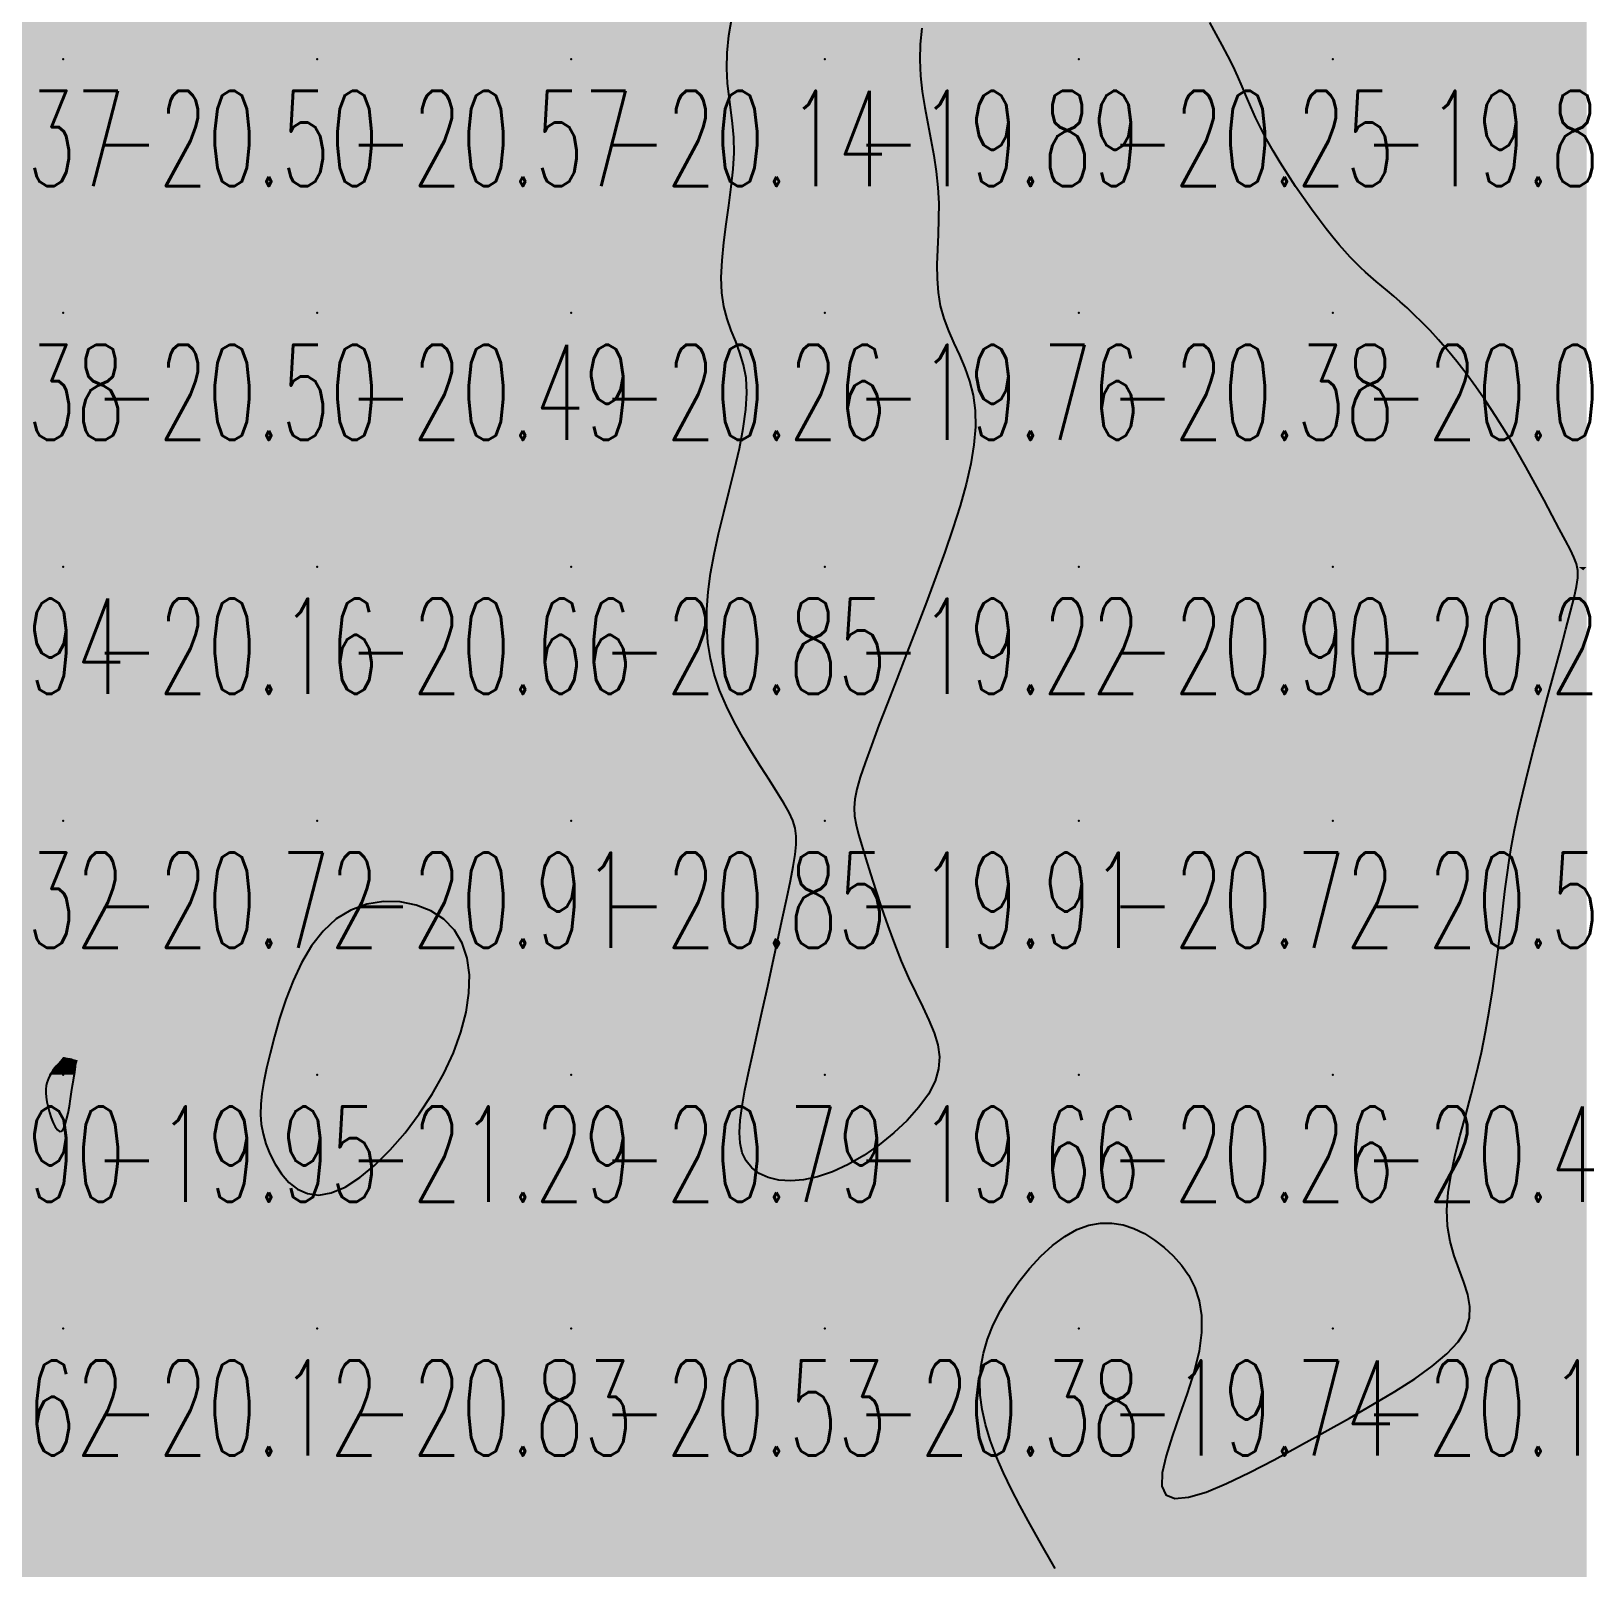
# Model space of a CAD drawing. Header units: millimetres. Extents: x 88261 to 90953, y 390274 to 392322.
# Drawn here: x 89049 to 89110.2, y 391787.8 to 391848.3 of the extents above; entities that cross this region are included whole.
import ezdxf
from ezdxf.enums import TextEntityAlignment as Align

# ---------------------------------------------------------------- set-up
doc = ezdxf.new("R2010")
doc.units = ezdxf.units.MM
doc.header["$LTSCALE"] = 25
for name, color, linetype in [('CN_03_00', 7, 'Continuous'), ('CN_04_00', 242, 'Continuous'), ('COTEAlt', 7, 'Continuous'), ('TN_COLORIAGE', 7, 'Continuous')]:
    doc.layers.add(name, color=color, linetype=linetype)
doc.styles.add('Simplex 1.0', font='Simplex.shx', dxfattribs={"width": 0.99, "height": 2.5})
doc.styles.get("Standard").update_dxf_attribs({"font": 'times.ttf'})

# ---------------------------------------------------------------- blocks, each defined once
blk = doc.blocks.new('COTE')
at = {"color": 0}
blk.add_point((0, 0), dxfattribs=at)
at = {"layer": 'COTEAlt'}
blk.add_attdef('ALT', text='', height=3.75, dxfattribs=at).set_placement((1.25, -1.25), align=Align.TOP_LEFT)

msp = doc.modelspace()

# ---------------------------------------------------------------- linework, layer by layer
at = {"layer": 'CN_03_00', "elevation": -21, "flags": 128}
msp.add_lwpolyline([(89061.347, 391802.813), (89061.924, 391803.186), (89062.522, 391803.68), (89063.123, 391804.276), (89063.711, 391804.954), (89064.27, 391805.695), (89064.785, 391806.48), (89065.237, 391807.289), (89065.614, 391808.104), (89065.908, 391808.911), (89066.115, 391809.7), (89066.229, 391810.457), (89066.246, 391811.171), (89066.16, 391811.831), (89065.966, 391812.424), (89065.661, 391812.938), (89065.242, 391813.363), (89064.73, 391813.693), (89064.148, 391813.921), (89063.518, 391814.044), (89062.865, 391814.056), (89062.212, 391813.952), (89061.582, 391813.727), (89061, 391813.375), (89060.482, 391812.897), (89060.03, 391812.314), (89059.638, 391811.652), (89059.301, 391810.938), (89059.014, 391810.198), (89058.77, 391809.457), (89058.566, 391808.743), (89058.396, 391808.082), (89058.255, 391807.493), (89058.145, 391806.971), (89058.068, 391806.502), (89058.025, 391806.075), (89058.018, 391805.676), (89058.05, 391805.293), (89058.121, 391804.913), (89058.234, 391804.524), (89058.391, 391804.119), (89058.593, 391803.715), (89058.841, 391803.334), (89059.136, 391803), (89059.479, 391802.735), (89059.87, 391802.561), (89060.312, 391802.503), (89060.805, 391802.582), (89061.347, 391802.813)], close=True, dxfattribs=at)
at = {"layer": 'CN_04_00', "elevation": -20, "flags": 128}
for points in [[(89084.067, 391848.45), (89084.006, 391847.83), (89083.983, 391847.208), (89084.01, 391846.583), (89084.079, 391845.956), (89084.179, 391845.328), (89084.297, 391844.698), (89084.42, 391844.068), (89084.537, 391843.439), (89084.635, 391842.811), (89084.702, 391842.185), (89084.729, 391841.562), (89084.726, 391840.944), (89084.705, 391840.335), (89084.679, 391839.737), (89084.662, 391839.153), (89084.667, 391838.587), (89084.705, 391838.04), (89084.792, 391837.517), (89084.933, 391837.018), (89085.118, 391836.534), (89085.329, 391836.057), (89085.549, 391835.575), (89085.76, 391835.079), (89085.946, 391834.559), (89086.088, 391834.004), (89086.171, 391833.405), (89086.18, 391832.753), (89086.118, 391832.048), (89085.991, 391831.294), (89085.807, 391830.492), (89085.572, 391829.644), (89085.292, 391828.754), (89084.973, 391827.822), (89084.623, 391826.852), (89084.248, 391825.848), (89083.859, 391824.829), (89083.467, 391823.814), (89083.082, 391822.824), (89082.714, 391821.879), (89082.376, 391821.001), (89082.078, 391820.209), (89081.83, 391819.524), (89081.64, 391818.958), (89081.509, 391818.492), (89081.43, 391818.098), (89081.401, 391817.751), (89081.418, 391817.421), (89081.475, 391817.081), (89081.57, 391816.705), (89081.699, 391816.265), (89081.857, 391815.741), (89082.041, 391815.145), (89082.25, 391814.493), (89082.478, 391813.806), (89082.725, 391813.1), (89082.986, 391812.395), (89083.258, 391811.708), (89083.54, 391811.058), (89083.825, 391810.459), (89084.099, 391809.906), (89084.346, 391809.388), (89084.549, 391808.896), (89084.691, 391808.419), (89084.755, 391807.948), (89084.726, 391807.473), (89084.585, 391806.985), (89084.323, 391806.476), (89083.952, 391805.957), (89083.493, 391805.443), (89082.965, 391804.946), (89082.386, 391804.481), (89081.778, 391804.063), (89081.158, 391803.703), (89080.548, 391803.418), (89079.962, 391803.217), (89079.411, 391803.098), (89078.9, 391803.058), (89078.434, 391803.09), (89078.019, 391803.189), (89077.662, 391803.351), (89077.368, 391803.571), (89077.142, 391803.844), (89076.99, 391804.166), (89076.905, 391804.539), (89076.88, 391804.968), (89076.909, 391805.456), (89076.983, 391806.008), (89077.096, 391806.627), (89077.241, 391807.317), (89077.41, 391808.082), (89077.597, 391808.921), (89077.794, 391809.813), (89077.997, 391810.734), (89078.2, 391811.658), (89078.396, 391812.56), (89078.58, 391813.414), (89078.746, 391814.195), (89078.888, 391814.878), (89079, 391815.445), (89079.079, 391815.912), (89079.12, 391816.302), (89079.12, 391816.64), (89079.075, 391816.949), (89078.981, 391817.252), (89078.834, 391817.573), (89078.63, 391817.936), (89078.369, 391818.359), (89078.062, 391818.838), (89077.725, 391819.364), (89077.371, 391819.928), (89077.018, 391820.522), (89076.678, 391821.136), (89076.368, 391821.76), (89076.102, 391822.387), (89075.892, 391823.01), (89075.739, 391823.633), (89075.64, 391824.262), (89075.594, 391824.904), (89075.598, 391825.566), (89075.649, 391826.255), (89075.745, 391826.978), (89075.885, 391827.741), (89076.063, 391828.547), (89076.267, 391829.384), (89076.481, 391830.233), (89076.691, 391831.08), (89076.88, 391831.907), (89077.035, 391832.696), (89077.139, 391833.432), (89077.178, 391834.098), (89077.142, 391834.683), (89077.044, 391835.201), (89076.902, 391835.672), (89076.735, 391836.116), (89076.562, 391836.555), (89076.401, 391837.006), (89076.27, 391837.492), (89076.188, 391838.032), (89076.168, 391838.641), (89076.201, 391839.306), (89076.271, 391840.012), (89076.365, 391840.741), (89076.466, 391841.477), (89076.56, 391842.202), (89076.633, 391842.9), (89076.669, 391843.553), (89076.659, 391844.15), (89076.613, 391844.704), (89076.546, 391845.234), (89076.475, 391845.758), (89076.416, 391846.295), (89076.382, 391846.863), (89076.392, 391847.481), (89076.459, 391848.167), (89076.595, 391848.933)], [(89089.314, 391787.8), (89089.11, 391788.155), (89088.858, 391788.592), (89088.566, 391789.1), (89088.249, 391789.665), (89087.921, 391790.274), (89087.593, 391790.91), (89087.282, 391791.562), (89086.998, 391792.213), (89086.757, 391792.85), (89086.569, 391793.461), (89086.437, 391794.05), (89086.363, 391794.62), (89086.347, 391795.177), (89086.39, 391795.728), (89086.492, 391796.276), (89086.655, 391796.827), (89086.879, 391797.386), (89087.164, 391797.957), (89087.502, 391798.527), (89087.886, 391799.082), (89088.305, 391799.608), (89088.752, 391800.092), (89089.217, 391800.518), (89089.693, 391800.874), (89090.169, 391801.143), (89090.64, 391801.317), (89091.101, 391801.4), (89091.553, 391801.399), (89091.993, 391801.323), (89092.419, 391801.181), (89092.832, 391800.981), (89093.229, 391800.73), (89093.609, 391800.438), (89093.969, 391800.11), (89094.298, 391799.742), (89094.586, 391799.328), (89094.821, 391798.863), (89094.99, 391798.339), (89095.083, 391797.751), (89095.087, 391797.093), (89094.991, 391796.358), (89094.791, 391795.548), (89094.521, 391794.692), (89094.219, 391793.828), (89093.928, 391792.994), (89093.687, 391792.226), (89093.537, 391791.562), (89093.519, 391791.039), (89093.674, 391790.695), (89094.029, 391790.555), (89094.567, 391790.602), (89095.258, 391790.806), (89096.071, 391791.14), (89096.975, 391791.572), (89097.941, 391792.075), (89098.938, 391792.619), (89099.937, 391793.176), (89100.908, 391793.72), (89101.834, 391794.25), (89102.697, 391794.765), (89103.48, 391795.268), (89104.168, 391795.76), (89104.744, 391796.242), (89105.19, 391796.717), (89105.49, 391797.184), (89105.637, 391797.647), (89105.652, 391798.112), (89105.568, 391798.583), (89105.416, 391799.069), (89105.229, 391799.574), (89105.037, 391800.106), (89104.873, 391800.671), (89104.768, 391801.274), (89104.745, 391801.921), (89104.799, 391802.608), (89104.915, 391803.33), (89105.078, 391804.082), (89105.274, 391804.859), (89105.489, 391805.655), (89105.708, 391806.467), (89105.917, 391807.288), (89106.104, 391808.113), (89106.269, 391808.935), (89106.414, 391809.747), (89106.54, 391810.541), (89106.65, 391811.311), (89106.747, 391812.048), (89106.832, 391812.746), (89106.907, 391813.397), (89106.976, 391813.998), (89107.043, 391814.565), (89107.114, 391815.117), (89107.195, 391815.673), (89107.292, 391816.254), (89107.41, 391816.879), (89107.554, 391817.568), (89107.732, 391818.34), (89107.945, 391819.207), (89108.186, 391820.145), (89108.444, 391821.123), (89108.708, 391822.108), (89108.969, 391823.068), (89109.214, 391823.972), (89109.435, 391824.788), (89109.62, 391825.484), (89109.76, 391826.038), (89109.853, 391826.472), (89109.899, 391826.815), (89109.897, 391827.1), (89109.849, 391827.359), (89109.752, 391827.621), (89109.608, 391827.918), (89109.415, 391828.283), (89109.174, 391828.736), (89108.892, 391829.27), (89108.574, 391829.867), (89108.227, 391830.508), (89107.857, 391831.176), (89107.471, 391831.854), (89107.076, 391832.524), (89106.678, 391833.167), (89106.282, 391833.771), (89105.892, 391834.332), (89105.508, 391834.852), (89105.134, 391835.332), (89104.771, 391835.773), (89104.42, 391836.176), (89104.085, 391836.543), (89103.765, 391836.875), (89103.463, 391837.173), (89103.178, 391837.441), (89102.909, 391837.683), (89102.654, 391837.905), (89102.412, 391838.109), (89102.182, 391838.3), (89101.961, 391838.483), (89101.75, 391838.662), (89101.545, 391838.841), (89101.344, 391839.026), (89101.143, 391839.222), (89100.938, 391839.434), (89100.724, 391839.668), (89100.498, 391839.929), (89100.256, 391840.222), (89099.995, 391840.553), (89099.711, 391840.926), (89099.411, 391841.334), (89099.1, 391841.769), (89098.787, 391842.224), (89098.477, 391842.691), (89098.178, 391843.162), (89097.897, 391843.63), (89097.64, 391844.085), (89097.412, 391844.522), (89097.21, 391844.944), (89097.024, 391845.354), (89096.85, 391845.756), (89096.68, 391846.154), (89096.506, 391846.552), (89096.323, 391846.954), (89096.123, 391847.363), (89095.901, 391847.783), (89095.661, 391848.219), (89095.406, 391848.674)]]:
    msp.add_lwpolyline(points, dxfattribs=at)
msp.add_lwpolyline([(89049.652, 391805.967), (89049.709, 391805.752), (89049.777, 391805.54), (89049.854, 391805.346), (89049.935, 391805.182), (89050.018, 391805.064), (89050.101, 391805.003), (89050.18, 391805.013), (89050.254, 391805.105), (89050.321, 391805.265), (89050.383, 391805.48), (89050.439, 391805.732), (89050.49, 391806.008), (89050.536, 391806.29), (89050.578, 391806.563), (89050.615, 391806.812), (89050.649, 391807.024), (89050.678, 391807.201), (89050.701, 391807.345), (89050.717, 391807.462), (89050.726, 391807.556), (89050.726, 391807.63), (89050.717, 391807.689), (89050.697, 391807.737), (89050.666, 391807.778), (89050.625, 391807.811), (89050.576, 391807.835), (89050.519, 391807.851), (89050.456, 391807.856), (89050.389, 391807.851), (89050.319, 391807.834), (89050.248, 391807.805), (89050.177, 391807.763), (89050.106, 391807.709), (89050.036, 391807.645), (89049.968, 391807.572), (89049.903, 391807.492), (89049.841, 391807.406), (89049.783, 391807.315), (89049.729, 391807.221), (89049.681, 391807.124), (89049.639, 391807.023), (89049.606, 391806.915), (89049.582, 391806.797), (89049.568, 391806.667), (89049.567, 391806.521), (89049.58, 391806.357), (89049.608, 391806.172), (89049.652, 391805.967)], close=True, dxfattribs=at)
at = {"layer": 'TN_COLORIAGE', "color": 223}
for points in [[(89040.249, 391847.239, -20.271), (89050.249, 391847.239, -20.271), (89050.249, 391857.239, -20.271)], [(89040.249, 391857.239, -20.271), (89040.249, 391847.239, -20.271), (89050.249, 391857.239, -20.271)], [(89050.249, 391847.239, -20.659), (89060.249, 391847.239, -20.659), (89060.249, 391857.239, -20.659)], [(89050.249, 391857.239, -20.659), (89050.249, 391847.239, -20.659), (89060.249, 391857.239, -20.659)], [(89060.249, 391857.239, -20.266), (89060.249, 391847.239, -20.266), (89070.249, 391857.239, -20.266)], [(89060.249, 391847.239, -20.266), (89070.249, 391847.239, -20.266), (89070.249, 391857.239, -20.266)], [(89070.249, 391857.239, -20), (89079.48, 391857.239, -20), (89070.249, 391847.239, -20), (89078.845, 391855.836, -20)], [(89090.249, 391847.239, -20), (89083.397, 391847.239, -20), (89090.249, 391857.239, -20), (89085.143, 391852.133, -20)], [(89090.249, 391847.239, -20), (89093.933, 391850.924, -20), (89090.249, 391857.239, -20), (89092.434, 391857.239, -20)], [(89075.673, 391847.239, -20.135), (89078.845, 391855.836, -20.135), (89070.249, 391847.239, -20.135)], [(89093.933, 391850.924, -20.249), (89096.375, 391847.239, -20.249), (89090.249, 391847.239, -20.249)], [(89040.249, 391847.239, -20.505), (89040.249, 391837.239, -20.505), (89050.249, 391847.239, -20.505)], [(89040.249, 391837.239, -20.505), (89050.249, 391837.239, -20.505), (89050.249, 391847.239, -20.505)], [(89050.249, 391847.239, -20.569), (89050.249, 391837.239, -20.569), (89060.249, 391847.239, -20.569)], [(89050.249, 391837.239, -20.569), (89060.249, 391837.239, -20.569), (89060.249, 391847.239, -20.569)], [(89060.249, 391837.239, -20.135), (89070.249, 391837.239, -20.135), (89070.249, 391847.239, -20.135)], [(89060.249, 391847.239, -20.135), (89060.249, 391837.239, -20.135), (89070.249, 391847.239, -20.135)], [(89070.249, 391837.239, -20), (89077.218, 391844.209, -20), (89070.249, 391847.239, -20), (89075.673, 391847.239, -20)], [(89085.167, 391842.158, -20.249), (89083.397, 391847.239, -20.249), (89090.249, 391847.239, -20.249)], [(89090.249, 391837.239, -20), (89084.147, 391837.239, -20), (89090.249, 391847.239, -20), (89085.167, 391842.158, -20)], [(89090.249, 391837.239, -20), (89097.304, 391844.295, -20), (89090.249, 391847.239, -20), (89096.375, 391847.239, -20)], [(89090.249, 391837.239, -20), (89097.304, 391844.295, -20), (89100.249, 391837.239, -20), (89100.249, 391840.091, -20)], [(89075.468, 391837.239, -20.263), (89077.218, 391844.209, -20.263), (89070.249, 391837.239, -20.263)], [(89101.67, 391838.661, -20.063), (89100.249, 391840.091, -20.063), (89100.249, 391837.239, -20.063)], [(89101.67, 391838.661, -20.063), (89103.57, 391837.239, -20.063), (89100.249, 391837.239, -20.063)], [(89040.249, 391827.239, -20.497), (89050.249, 391827.239, -20.497), (89050.249, 391837.239, -20.497)], [(89040.249, 391837.239, -20.497), (89040.249, 391827.239, -20.497), (89050.249, 391837.239, -20.497)], [(89050.249, 391827.239, -20.492), (89060.249, 391827.239, -20.492), (89060.249, 391837.239, -20.492)], [(89050.249, 391837.239, -20.492), (89050.249, 391827.239, -20.492), (89060.249, 391837.239, -20.492)], [(89060.249, 391837.239, -20.263), (89060.249, 391827.239, -20.263), (89070.249, 391837.239, -20.263)], [(89060.249, 391827.239, -20.263), (89070.249, 391827.239, -20.263), (89070.249, 391837.239, -20.263)], [(89070.249, 391827.239, -20), (89078.037, 391835.028, -20), (89070.249, 391837.239, -20), (89075.468, 391837.239, -20)], [(89086.997, 391833.987, -20.377), (89084.147, 391837.239, -20.377), (89090.249, 391837.239, -20.377)], [(89090.249, 391827.239, -20), (89084.892, 391827.239, -20), (89090.249, 391837.239, -20), (89086.997, 391833.987, -20)], [(89090.249, 391827.239, -20.063), (89100.249, 391827.239, -20.063), (89100.249, 391837.239, -20.063)], [(89090.249, 391837.239, -20.063), (89090.249, 391827.239, -20.063), (89100.249, 391837.239, -20.063)], [(89100.249, 391827.239, -20), (89106.641, 391833.631, -20), (89100.249, 391837.239, -20), (89103.57, 391837.239, -20)], [(89075.451, 391827.239, -20.848), (89078.037, 391835.028, -20.848), (89070.249, 391827.239, -20.848)], [(89106.641, 391833.631, -20.224), (89109.933, 391827.239, -20.224), (89100.249, 391827.239, -20.224)], [(89040.249, 391825.625, -20.157), (89043.003, 391819.993, -20.157), (89040.249, 391827.239, -20.157), (89050.249, 391827.239, -20.157)], [(89045.601, 391817.239, -20.157), (89043.003, 391819.993, -20.157), (89050.249, 391817.239, -20.157), (89050.249, 391827.239, -20.157)], [(89050.249, 391827.239, -20.659), (89050.249, 391817.239, -20.659), (89060.249, 391827.239, -20.659)], [(89050.249, 391817.239, -20.659), (89060.249, 391817.239, -20.659), (89060.249, 391827.239, -20.659)], [(89060.249, 391817.239, -20.848), (89070.249, 391817.239, -20.848), (89070.249, 391827.239, -20.848)], [(89060.249, 391827.239, -20.848), (89060.249, 391817.239, -20.848), (89070.249, 391827.239, -20.848)], [(89070.249, 391817.239, -20), (89075.471, 391822.461, -20), (89070.249, 391827.239, -20), (89075.451, 391827.239, -20)], [(89090.249, 391827.239, -20), (89081.175, 391818.166, -20), (89090.249, 391817.239, -20), (89081.385, 391817.239, -20)], [(89084.892, 391827.239, -20.902), (89081.175, 391818.166, -20.902), (89090.249, 391827.239, -20.902)], [(89090.249, 391827.239, -20.224), (89090.249, 391817.239, -20.224), (89100.249, 391827.239, -20.224)], [(89090.249, 391817.239, -20.224), (89100.249, 391817.239, -20.224), (89100.249, 391827.239, -20.224)], [(89100.249, 391817.239, -20), (89110.116, 391827.106, -20), (89100.249, 391827.239, -20), (89109.933, 391827.239, -20)], [(89107.322, 391817.239, -20.541), (89110.116, 391827.106, -20.541), (89100.249, 391817.239, -20.541)], [(89075.471, 391822.461, -20.855), (89079.276, 391817.239, -20.855), (89070.249, 391817.239, -20.855)], [(89040.249, 391807.239, -20), (89049.674, 391807.239, -20), (89050.249, 391817.239, -20), (89050.249, 391807.945, -20)], [(89040.249, 391809.662, -20.722), (89045.601, 391817.239, -20.722), (89040.249, 391807.239, -20.722), (89050.249, 391817.239, -20.722)], [(89060.249, 391817.239, -20), (89050.819, 391807.81, -20), (89050.249, 391817.239, -20), (89050.249, 391807.945, -20)], [(89060.249, 391814.777, -20), (89058.089, 391807.239, -20), (89060.249, 391817.239, -20), (89050.656, 391807.239, -20)], [(89050.656, 391807.239, -20.905), (89050.819, 391807.81, -20.905), (89060.249, 391817.239, -20.905)], [(89060.249, 391814.777, -20.855), (89066.913, 391813.903, -20.855), (89060.249, 391817.239, -20.855), (89070.249, 391817.239, -20.855)], [(89066.913, 391813.903, -20.791), (89066.065, 391807.239, -20.791), (89070.249, 391817.239, -20.791), (89070.249, 391807.239, -20.791)], [(89070.249, 391817.239, -20), (89079.276, 391817.239, -20), (89070.249, 391807.239, -20), (89079.206, 391816.197, -20)], [(89083.477, 391810.468, -20.718), (89081.385, 391817.239, -20.718), (89090.249, 391817.239, -20.718)], [(89090.249, 391817.239, -20), (89083.477, 391810.468, -20), (89090.249, 391807.239, -20), (89085.946, 391807.239, -20)], [(89090.249, 391807.239, -20.541), (89100.249, 391807.239, -20.541), (89100.249, 391817.239, -20.541)], [(89090.249, 391817.239, -20.541), (89090.249, 391807.239, -20.541), (89100.249, 391817.239, -20.541)], [(89100.249, 391817.239, -20), (89107.322, 391817.239, -20), (89100.249, 391807.239, -20), (89106.986, 391813.976, -20)], [(89077.228, 391807.239, -20.791), (89079.206, 391816.197, -20.791), (89070.249, 391807.239, -20.791)], [(89106.179, 391807.239, -20.462), (89106.986, 391813.976, -20.462), (89100.249, 391807.239, -20.462)], [(89040.249, 391807.239, -20), (89049.674, 391807.239, -20), (89040.249, 391797.239, -20), (89049.432, 391806.422, -20)], [(89057.767, 391804.758, -20), (89058.089, 391807.239, -20), (89050.249, 391797.239, -20), (89050.656, 391807.239, -20)], [(89050.656, 391807.239, -20.12), (89050.249, 391804.105, -20.12), (89050.249, 391797.239, -20.12)], [(89060.249, 391797.239, -20.791), (89070.249, 391797.239, -20.791), (89070.249, 391807.239, -20.791)], [(89060.249, 391800.873, -20.791), (89066.065, 391807.239, -20.791), (89060.249, 391797.239, -20.791), (89070.249, 391807.239, -20.791)], [(89070.249, 391807.239, -20), (89077.228, 391807.239, -20), (89070.249, 391797.239, -20), (89076.344, 391803.335, -20)], [(89080.249, 391797.239, -20), (89086.215, 391797.239, -20), (89090.249, 391807.239, -20), (89090.249, 391802.206, -20)], [(89080.249, 391797.239, -20), (89080.249, 391802.483, -20), (89090.249, 391807.239, -20), (89085.946, 391807.239, -20)], [(89100.249, 391807.239, -20), (89093.805, 391800.796, -20), (89090.249, 391807.239, -20), (89090.249, 391802.206, -20)], [(89100.249, 391807.239, -20), (89093.805, 391800.796, -20), (89100.249, 391797.239, -20), (89096.184, 391797.239, -20)], [(89100.249, 391807.239, -20), (89106.179, 391807.239, -20), (89100.249, 391797.239, -20), (89103.801, 391800.792, -20)], [(89040.249, 391797.239, -20), (89049.432, 391806.422, -20), (89050.249, 391797.239, -20), (89050.249, 391804.105, -20)], [(89060.249, 391800.873, -20.12), (89057.767, 391804.758, -20.12), (89060.249, 391797.239, -20.12), (89050.249, 391797.239, -20.12)], [(89070.249, 391797.239, -20), (89076.344, 391803.335, -20), (89080.249, 391797.239, -20), (89080.249, 391802.483, -20)], [(89103.801, 391800.792, -20.175), (89107.223, 391797.239, -20.175), (89100.249, 391797.239, -20.175)], [(89040.249, 391787.239, -20.12), (89050.249, 391787.239, -20.12), (89050.249, 391797.239, -20.12)], [(89040.249, 391797.239, -20.12), (89040.249, 391787.239, -20.12), (89050.249, 391797.239, -20.12)], [(89050.249, 391787.239, -20.834), (89060.249, 391787.239, -20.834), (89060.249, 391797.239, -20.834)], [(89050.249, 391797.239, -20.834), (89050.249, 391787.239, -20.834), (89060.249, 391797.239, -20.834)], [(89060.249, 391787.239, -20.535), (89070.249, 391787.239, -20.535), (89070.249, 391797.239, -20.535)], [(89060.249, 391797.239, -20.535), (89060.249, 391787.239, -20.535), (89070.249, 391797.239, -20.535)], [(89070.249, 391797.239, -20.378), (89070.249, 391787.239, -20.378), (89080.249, 391797.239, -20.378)], [(89070.249, 391787.239, -20.378), (89080.249, 391787.239, -20.378), (89080.249, 391797.239, -20.378)], [(89080.249, 391797.239, -20), (89086.215, 391797.239, -20), (89080.249, 391787.239, -20), (89086.164, 391793.155, -20)], [(89096.184, 391797.239, -20.175), (89091.403, 391788.393, -20.175), (89100.249, 391797.239, -20.175)], [(89100.249, 391793.355, -20.175), (89091.403, 391788.393, -20.175), (89100.249, 391797.239, -20.175)], [(89100.249, 391793.355, -20.175), (89107.223, 391797.239, -20.175), (89100.249, 391797.239, -20.175)], [(89086.164, 391793.155, -20.37), (89089.668, 391787.239, -20.37), (89080.249, 391787.239, -20.37)]]:
    msp.add_solid(points, dxfattribs=at)
at = {"layer": 'TN_COLORIAGE', "color": 213}
for points in [[(89078.845, 391855.836, -19.886), (89075.673, 391847.239, -19.886), (89080.249, 391857.239, -19.886), (89080.249, 391847.239, -19.886)], [(89081.813, 391857.239, -19.886), (89085.143, 391852.133, -19.886), (89080.249, 391857.239, -19.886), (89080.249, 391847.239, -19.886)], [(89096.375, 391847.239, -19.574), (89093.933, 391850.924, -19.574), (89100.249, 391847.239, -19.574), (89100.249, 391857.239, -19.574)], [(89100.249, 391847.239, -19.504), (89110.249, 391847.239, -19.504), (89110.249, 391857.239, -19.504)], [(89100.249, 391857.239, -19.504), (89100.249, 391847.239, -19.504), (89110.249, 391857.239, -19.504)], [(89085.143, 391852.133, -19.886), (89083.397, 391847.239, -19.886), (89080.249, 391847.239, -19.886)], [(89077.218, 391844.209, -19.759), (89075.468, 391837.239, -19.759), (89080.249, 391847.239, -19.759), (89080.249, 391837.239, -19.759)], [(89075.673, 391847.239, -19.886), (89077.218, 391844.209, -19.886), (89080.249, 391847.239, -19.886)], [(89083.397, 391847.239, -19.759), (89085.167, 391842.158, -19.759), (89080.249, 391847.239, -19.759), (89080.249, 391837.239, -19.759)], [(89096.375, 391847.239, -19.843), (89097.304, 391844.295, -19.843), (89100.249, 391847.239, -19.843)], [(89100.249, 391840.091, -19.843), (89097.304, 391844.295, -19.843), (89100.249, 391847.239, -19.843)], [(89100.249, 391840.091, -19.621), (89101.67, 391838.661, -19.621), (89100.249, 391847.239, -19.621), (89110.249, 391847.239, -19.621)], [(89103.57, 391837.239, -19.621), (89101.67, 391838.661, -19.621), (89110.249, 391837.239, -19.621), (89110.249, 391847.239, -19.621)], [(89085.167, 391842.158, -19.759), (89084.147, 391837.239, -19.759), (89080.249, 391837.239, -19.759)], [(89078.037, 391835.028, -19.218), (89075.451, 391827.239, -19.218), (89080.249, 391837.239, -19.218), (89080.249, 391827.239, -19.218)], [(89075.468, 391837.239, -19.759), (89078.037, 391835.028, -19.759), (89080.249, 391837.239, -19.759)], [(89084.147, 391837.239, -19.218), (89086.997, 391833.987, -19.218), (89080.249, 391837.239, -19.218), (89080.249, 391827.239, -19.218)], [(89103.57, 391837.239, -19.874), (89106.641, 391833.631, -19.874), (89110.249, 391837.239, -19.874)], [(89109.933, 391827.239, -19.874), (89106.641, 391833.631, -19.874), (89110.249, 391827.239, -19.874), (89110.249, 391837.239, -19.874)], [(89086.997, 391833.987, -19.218), (89084.892, 391827.239, -19.218), (89080.249, 391827.239, -19.218)], [(89075.451, 391827.239, -19.218), (89075.471, 391822.461, -19.218), (89080.249, 391827.239, -19.218)], [(89079.276, 391817.239, -19.218), (89075.471, 391822.461, -19.218), (89080.249, 391817.239, -19.218), (89080.249, 391827.239, -19.218)], [(89081.175, 391818.166, -19.218), (89084.892, 391827.239, -19.218), (89080.249, 391817.239, -19.218), (89080.249, 391827.239, -19.218)], [(89110.116, 391827.106, -19.776), (89107.322, 391817.239, -19.776), (89110.249, 391827.239, -19.776), (89110.249, 391817.239, -19.776)], [(89109.933, 391827.239, -19.993), (89110.116, 391827.106, -19.993), (89110.249, 391827.239, -19.993)], [(89081.385, 391817.239, -19.908), (89081.175, 391818.166, -19.908), (89080.249, 391817.239, -19.908)], [(89079.206, 391816.197, -19.658), (89077.228, 391807.239, -19.658), (89080.249, 391817.239, -19.658), (89080.249, 391807.239, -19.658)], [(89079.206, 391816.197, -19.908), (89079.276, 391817.239, -19.908), (89080.249, 391817.239, -19.908)], [(89081.385, 391817.239, -19.658), (89083.477, 391810.468, -19.658), (89080.249, 391817.239, -19.658), (89080.249, 391807.239, -19.658)], [(89106.986, 391813.976, -19.683), (89106.179, 391807.239, -19.683), (89110.249, 391817.239, -19.683), (89110.249, 391807.239, -19.683)], [(89106.986, 391813.976, -19.776), (89107.322, 391817.239, -19.776), (89110.249, 391817.239, -19.776)], [(89085.946, 391807.239, -19.658), (89083.477, 391810.468, -19.658), (89080.249, 391807.239, -19.658)], [(89050.249, 391807.945, -19.945), (89049.674, 391807.239, -19.945), (89050.249, 391807.239, -19.945)], [(89050.249, 391807.945, -19.945), (89050.819, 391807.81, -19.945), (89050.249, 391807.239, -19.945)], [(89050.819, 391807.81, -19.945), (89050.656, 391807.239, -19.945), (89050.249, 391807.239, -19.945)], [(89050.249, 391804.105, -19.945), (89049.432, 391806.422, -19.945), (89050.249, 391807.239, -19.945)], [(89049.432, 391806.422, -19.945), (89049.674, 391807.239, -19.945), (89050.249, 391807.239, -19.945)], [(89050.249, 391804.105, -19.945), (89050.656, 391807.239, -19.945), (89050.249, 391807.239, -19.945)], [(89080.249, 391802.483, -19.658), (89076.344, 391803.335, -19.658), (89080.249, 391807.239, -19.658)], [(89076.344, 391803.335, -19.658), (89077.228, 391807.239, -19.658), (89080.249, 391807.239, -19.658)], [(89085.946, 391807.239, -19.658), (89080.249, 391802.483, -19.658), (89080.249, 391807.239, -19.658)], [(89107.223, 391797.239, -19.683), (89103.801, 391800.792, -19.683), (89110.249, 391797.239, -19.683), (89110.249, 391807.239, -19.683)], [(89103.801, 391800.792, -19.683), (89106.179, 391807.239, -19.683), (89110.249, 391807.239, -19.683)], [(89090.249, 391802.206, -19.745), (89086.215, 391797.239, -19.745), (89090.249, 391797.239, -19.745)], [(89090.249, 391802.206, -19.745), (89093.805, 391800.796, -19.745), (89090.249, 391797.239, -19.745)], [(89096.184, 391797.239, -19.745), (89093.805, 391800.796, -19.745), (89090.249, 391797.239, -19.745)], [(89089.668, 391787.239, -19.745), (89086.164, 391793.155, -19.745), (89090.249, 391787.239, -19.745), (89090.249, 391797.239, -19.745)], [(89086.164, 391793.155, -19.745), (89086.215, 391797.239, -19.745), (89090.249, 391797.239, -19.745)], [(89091.403, 391788.393, -19.745), (89096.184, 391797.239, -19.745), (89090.249, 391787.239, -19.745), (89090.249, 391797.239, -19.745)], [(89100.249, 391787.239, -19.924), (89110.249, 391787.239, -19.924), (89110.249, 391797.239, -19.924)], [(89107.223, 391797.239, -19.725), (89100.249, 391793.355, -19.725), (89110.249, 391797.239, -19.725), (89100.249, 391787.239, -19.725)], [(89091.403, 391788.393, -19.725), (89100.249, 391793.355, -19.725), (89090.249, 391787.239, -19.725), (89100.249, 391787.239, -19.725)]]:
    msp.add_solid(points, dxfattribs=at)
at = {"layer": 'TN_COLORIAGE', "color": 233}
for points in [[(89058.089, 391807.239, -21.29), (89060.249, 391814.777, -21.29), (89060.249, 391807.239, -21.29)], [(89066.913, 391813.903, -21.29), (89060.249, 391814.777, -21.29), (89060.249, 391807.239, -21.29)], [(89066.065, 391807.239, -21.29), (89066.913, 391813.903, -21.29), (89060.249, 391807.239, -21.29)], [(89058.089, 391807.239, -21.29), (89057.767, 391804.758, -21.29), (89060.249, 391807.239, -21.29)], [(89057.767, 391804.758, -21.29), (89060.249, 391800.873, -21.29), (89060.249, 391807.239, -21.29)], [(89066.065, 391807.239, -21.29), (89060.249, 391800.873, -21.29), (89060.249, 391807.239, -21.29)]]:
    msp.add_solid(points, dxfattribs=at)

# ---------------------------------------------------------------- block references
at = {"layer": 'COTEAlt'}
ref = msp.add_blockref('COTE', (89040.249, 391847.239), dxfattribs=at)
ref.add_attrib('ALT', '-20.37', dxfattribs={"height": 3.75, "style": 'Simplex 1.0', "width": 0.6}).set_placement((89041.499, 391845.989), align=Align.TOP_LEFT)
ref = msp.add_blockref('COTE', (89050.249, 391847.239), dxfattribs=at)
ref.add_attrib('ALT', '-20.50', dxfattribs={"height": 3.75, "style": 'Simplex 1.0', "width": 0.6}).set_placement((89051.499, 391845.989), align=Align.TOP_LEFT)
ref = msp.add_blockref('COTE', (89060.249, 391847.239), dxfattribs=at)
ref.add_attrib('ALT', '-20.57', dxfattribs={"height": 3.75, "style": 'Simplex 1.0', "width": 0.6}).set_placement((89061.499, 391845.989), align=Align.TOP_LEFT)
ref = msp.add_blockref('COTE', (89070.249, 391847.239), dxfattribs=at)
ref.add_attrib('ALT', '-20.14', dxfattribs={"height": 3.75, "style": 'Simplex 1.0', "width": 0.6}).set_placement((89071.499, 391845.989), align=Align.TOP_LEFT)
ref = msp.add_blockref('COTE', (89080.249, 391847.239), dxfattribs=at)
ref.add_attrib('ALT', '-19.89', dxfattribs={"height": 3.75, "style": 'Simplex 1.0', "width": 0.6}).set_placement((89081.499, 391845.989), align=Align.TOP_LEFT)
ref = msp.add_blockref('COTE', (89090.249, 391847.239), dxfattribs=at)
ref.add_attrib('ALT', '-20.25', dxfattribs={"height": 3.75, "style": 'Simplex 1.0', "width": 0.6}).set_placement((89091.499, 391845.989), align=Align.TOP_LEFT)
ref = msp.add_blockref('COTE', (89100.249, 391847.239), dxfattribs=at)
ref.add_attrib('ALT', '-19.84', dxfattribs={"height": 3.75, "style": 'Simplex 1.0', "width": 0.6}).set_placement((89101.499, 391845.989), align=Align.TOP_LEFT)
ref = msp.add_blockref('COTE', (89040.249, 391837.239), dxfattribs=at)
ref.add_attrib('ALT', '-20.38', dxfattribs={"height": 3.75, "style": 'Simplex 1.0', "width": 0.6}).set_placement((89041.499, 391835.989), align=Align.TOP_LEFT)
ref = msp.add_blockref('COTE', (89050.249, 391837.239), dxfattribs=at)
ref.add_attrib('ALT', '-20.50', dxfattribs={"height": 3.75, "style": 'Simplex 1.0', "width": 0.6}).set_placement((89051.499, 391835.989), align=Align.TOP_LEFT)
ref = msp.add_blockref('COTE', (89060.249, 391837.239), dxfattribs=at)
ref.add_attrib('ALT', '-20.49', dxfattribs={"height": 3.75, "style": 'Simplex 1.0', "width": 0.6}).set_placement((89061.499, 391835.989), align=Align.TOP_LEFT)
ref = msp.add_blockref('COTE', (89070.249, 391837.239), dxfattribs=at)
ref.add_attrib('ALT', '-20.26', dxfattribs={"height": 3.75, "style": 'Simplex 1.0', "width": 0.6}).set_placement((89071.499, 391835.989), align=Align.TOP_LEFT)
ref = msp.add_blockref('COTE', (89080.249, 391837.239), dxfattribs=at)
ref.add_attrib('ALT', '-19.76', dxfattribs={"height": 3.75, "style": 'Simplex 1.0', "width": 0.6}).set_placement((89081.499, 391835.989), align=Align.TOP_LEFT)
ref = msp.add_blockref('COTE', (89090.249, 391837.239), dxfattribs=at)
ref.add_attrib('ALT', '-20.38', dxfattribs={"height": 3.75, "style": 'Simplex 1.0', "width": 0.6}).set_placement((89091.499, 391835.989), align=Align.TOP_LEFT)
ref = msp.add_blockref('COTE', (89100.249, 391837.239), dxfattribs=at)
ref.add_attrib('ALT', '-20.06', dxfattribs={"height": 3.75, "style": 'Simplex 1.0', "width": 0.6}).set_placement((89101.499, 391835.989), align=Align.TOP_LEFT)
ref = msp.add_blockref('COTE', (89040.249, 391827.239), dxfattribs=at)
ref.add_attrib('ALT', '-20.94', dxfattribs={"height": 3.75, "style": 'Simplex 1.0', "width": 0.6}).set_placement((89041.499, 391825.989), align=Align.TOP_LEFT)
ref = msp.add_blockref('COTE', (89050.249, 391827.239), dxfattribs=at)
ref.add_attrib('ALT', '-20.16', dxfattribs={"height": 3.75, "style": 'Simplex 1.0', "width": 0.6}).set_placement((89051.499, 391825.989), align=Align.TOP_LEFT)
ref = msp.add_blockref('COTE', (89060.249, 391827.239), dxfattribs=at)
ref.add_attrib('ALT', '-20.66', dxfattribs={"height": 3.75, "style": 'Simplex 1.0', "width": 0.6}).set_placement((89061.499, 391825.989), align=Align.TOP_LEFT)
ref = msp.add_blockref('COTE', (89070.249, 391827.239), dxfattribs=at)
ref.add_attrib('ALT', '-20.85', dxfattribs={"height": 3.75, "style": 'Simplex 1.0', "width": 0.6}).set_placement((89071.499, 391825.989), align=Align.TOP_LEFT)
ref = msp.add_blockref('COTE', (89080.249, 391827.239), dxfattribs=at)
ref.add_attrib('ALT', '-19.22', dxfattribs={"height": 3.75, "style": 'Simplex 1.0', "width": 0.6}).set_placement((89081.499, 391825.989), align=Align.TOP_LEFT)
ref = msp.add_blockref('COTE', (89090.249, 391827.239), dxfattribs=at)
ref.add_attrib('ALT', '-20.90', dxfattribs={"height": 3.75, "style": 'Simplex 1.0', "width": 0.6}).set_placement((89091.499, 391825.989), align=Align.TOP_LEFT)
ref = msp.add_blockref('COTE', (89100.249, 391827.239), dxfattribs=at)
ref.add_attrib('ALT', '-20.22', dxfattribs={"height": 3.75, "style": 'Simplex 1.0', "width": 0.6}).set_placement((89101.499, 391825.989), align=Align.TOP_LEFT)
ref = msp.add_blockref('COTE', (89040.249, 391817.239), dxfattribs=at)
ref.add_attrib('ALT', '-21.32', dxfattribs={"height": 3.75, "style": 'Simplex 1.0', "width": 0.6}).set_placement((89041.499, 391815.989), align=Align.TOP_LEFT)
ref = msp.add_blockref('COTE', (89050.249, 391817.239), dxfattribs=at)
ref.add_attrib('ALT', '-20.72', dxfattribs={"height": 3.75, "style": 'Simplex 1.0', "width": 0.6}).set_placement((89051.499, 391815.989), align=Align.TOP_LEFT)
ref = msp.add_blockref('COTE', (89060.249, 391817.239), dxfattribs=at)
ref.add_attrib('ALT', '-20.91', dxfattribs={"height": 3.75, "style": 'Simplex 1.0', "width": 0.6}).set_placement((89061.499, 391815.989), align=Align.TOP_LEFT)
ref = msp.add_blockref('COTE', (89070.249, 391817.239), dxfattribs=at)
ref.add_attrib('ALT', '-20.85', dxfattribs={"height": 3.75, "style": 'Simplex 1.0', "width": 0.6}).set_placement((89071.499, 391815.989), align=Align.TOP_LEFT)
ref = msp.add_blockref('COTE', (89080.249, 391817.239), dxfattribs=at)
ref.add_attrib('ALT', '-19.91', dxfattribs={"height": 3.75, "style": 'Simplex 1.0', "width": 0.6}).set_placement((89081.499, 391815.989), align=Align.TOP_LEFT)
ref = msp.add_blockref('COTE', (89090.249, 391817.239), dxfattribs=at)
ref.add_attrib('ALT', '-20.72', dxfattribs={"height": 3.75, "style": 'Simplex 1.0', "width": 0.6}).set_placement((89091.499, 391815.989), align=Align.TOP_LEFT)
ref = msp.add_blockref('COTE', (89100.249, 391817.239), dxfattribs=at)
ref.add_attrib('ALT', '-20.54', dxfattribs={"height": 3.75, "style": 'Simplex 1.0', "width": 0.6}).set_placement((89101.499, 391815.989), align=Align.TOP_LEFT)
ref = msp.add_blockref('COTE', (89040.249, 391807.239), dxfattribs=at)
ref.add_attrib('ALT', '-20.90', dxfattribs={"height": 3.75, "style": 'Simplex 1.0', "width": 0.6}).set_placement((89041.499, 391805.989), align=Align.TOP_LEFT)
ref = msp.add_blockref('COTE', (89050.249, 391807.239), dxfattribs=at)
ref.add_attrib('ALT', '-19.95', dxfattribs={"height": 3.75, "style": 'Simplex 1.0', "width": 0.6}).set_placement((89051.499, 391805.989), align=Align.TOP_LEFT)
ref = msp.add_blockref('COTE', (89060.249, 391807.239), dxfattribs=at)
ref.add_attrib('ALT', '-21.29', dxfattribs={"height": 3.75, "style": 'Simplex 1.0', "width": 0.6}).set_placement((89061.499, 391805.989), align=Align.TOP_LEFT)
ref = msp.add_blockref('COTE', (89070.249, 391807.239), dxfattribs=at)
ref.add_attrib('ALT', '-20.79', dxfattribs={"height": 3.75, "style": 'Simplex 1.0', "width": 0.6}).set_placement((89071.499, 391805.989), align=Align.TOP_LEFT)
ref = msp.add_blockref('COTE', (89080.249, 391807.239), dxfattribs=at)
ref.add_attrib('ALT', '-19.66', dxfattribs={"height": 3.75, "style": 'Simplex 1.0', "width": 0.6}).set_placement((89081.499, 391805.989), align=Align.TOP_LEFT)
ref = msp.add_blockref('COTE', (89090.249, 391807.239), dxfattribs=at)
ref.add_attrib('ALT', '-20.26', dxfattribs={"height": 3.75, "style": 'Simplex 1.0', "width": 0.6}).set_placement((89091.499, 391805.989), align=Align.TOP_LEFT)
ref = msp.add_blockref('COTE', (89100.249, 391807.239), dxfattribs=at)
ref.add_attrib('ALT', '-20.46', dxfattribs={"height": 3.75, "style": 'Simplex 1.0', "width": 0.6}).set_placement((89101.499, 391805.989), align=Align.TOP_LEFT)
ref = msp.add_blockref('COTE', (89040.249, 391797.239), dxfattribs=at)
ref.add_attrib('ALT', '-20.62', dxfattribs={"height": 3.75, "style": 'Simplex 1.0', "width": 0.6}).set_placement((89041.499, 391795.989), align=Align.TOP_LEFT)
ref = msp.add_blockref('COTE', (89050.249, 391797.239), dxfattribs=at)
ref.add_attrib('ALT', '-20.12', dxfattribs={"height": 3.75, "style": 'Simplex 1.0', "width": 0.6}).set_placement((89051.499, 391795.989), align=Align.TOP_LEFT)
ref = msp.add_blockref('COTE', (89060.249, 391797.239), dxfattribs=at)
ref.add_attrib('ALT', '-20.83', dxfattribs={"height": 3.75, "style": 'Simplex 1.0', "width": 0.6}).set_placement((89061.499, 391795.989), align=Align.TOP_LEFT)
ref = msp.add_blockref('COTE', (89070.249, 391797.239), dxfattribs=at)
ref.add_attrib('ALT', '-20.53', dxfattribs={"height": 3.75, "style": 'Simplex 1.0', "width": 0.6}).set_placement((89071.499, 391795.989), align=Align.TOP_LEFT)
ref = msp.add_blockref('COTE', (89080.249, 391797.239), dxfattribs=at)
ref.add_attrib('ALT', '-20.38', dxfattribs={"height": 3.75, "style": 'Simplex 1.0', "width": 0.6}).set_placement((89081.499, 391795.989), align=Align.TOP_LEFT)
ref = msp.add_blockref('COTE', (89090.249, 391797.239), dxfattribs=at)
ref.add_attrib('ALT', '-19.74', dxfattribs={"height": 3.75, "style": 'Simplex 1.0', "width": 0.6}).set_placement((89091.499, 391795.989), align=Align.TOP_LEFT)
ref = msp.add_blockref('COTE', (89100.249, 391797.239), dxfattribs=at)
ref.add_attrib('ALT', '-20.17', dxfattribs={"height": 3.75, "style": 'Simplex 1.0', "width": 0.6}).set_placement((89101.499, 391795.989), align=Align.TOP_LEFT)

doc.saveas('drawing.dxf')
